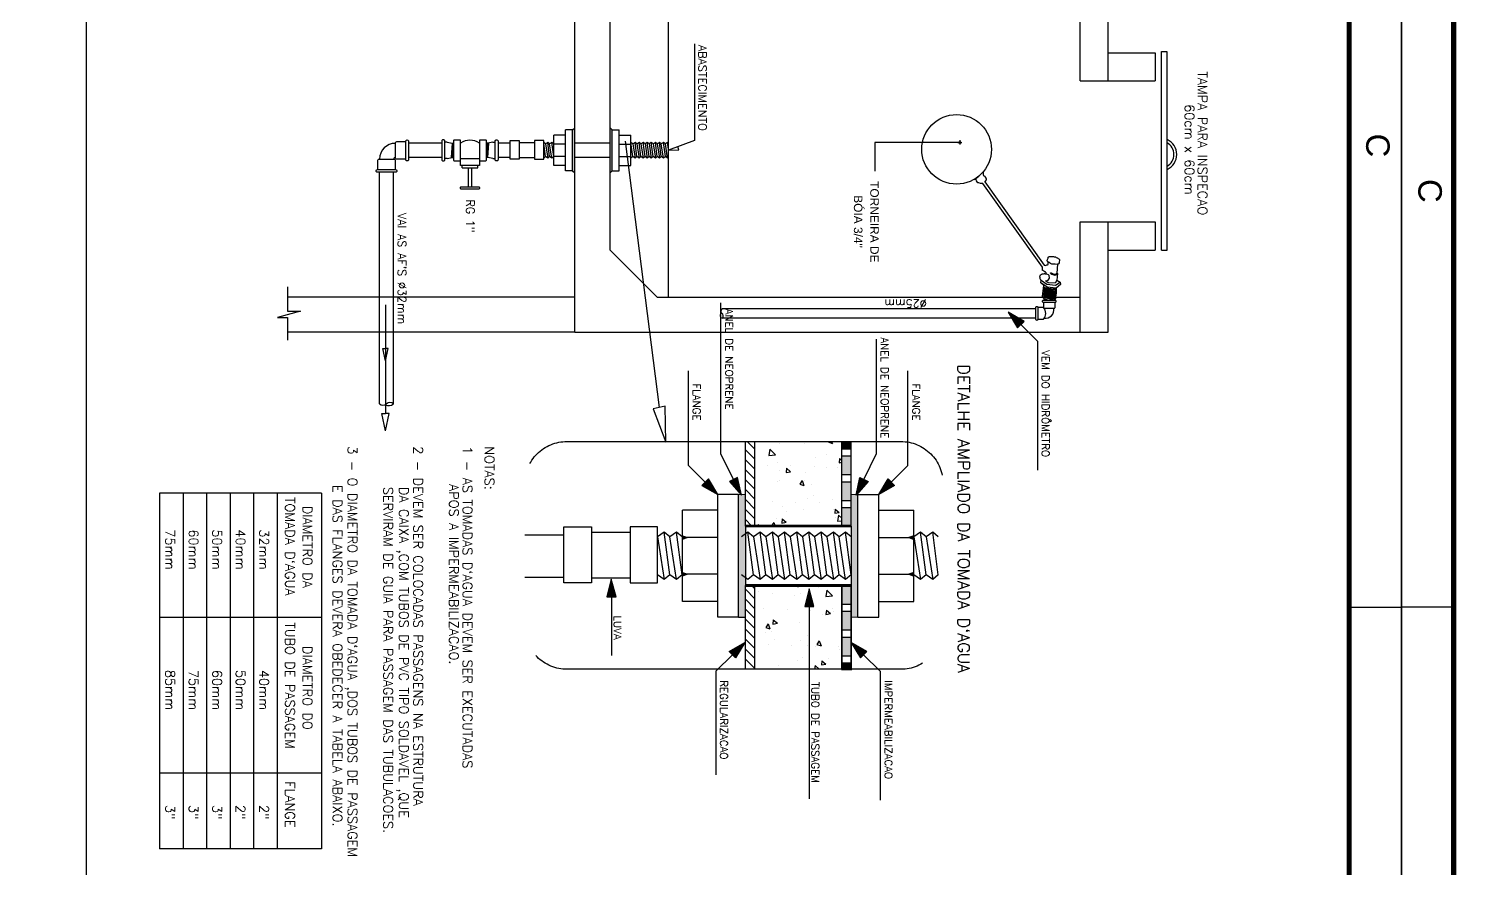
# Model space of a CAD drawing. Header units: millimetres. Extents: x 1904 to 2142, y -1319 to -1235.
# Drawn here: x 1937.38 to 1965.12, y -1288.02 to -1271.94 of the extents above; entities that cross this region are included whole.
import ezdxf
from ezdxf.enums import TextEntityAlignment as Align

# ---------------------------------------------------------------- set-up
doc = ezdxf.new("R2010")
doc.units = ezdxf.units.MM
doc.header["$LTSCALE"] = 30
doc.linetypes.add('HIDDEN', pattern=[0.375, 0.25, -0.125])
for name, color, linetype in [('A-PEN-C', 4, 'CONTINUOUS'), ('A-PEN-G', 3, 'CONTINUOUS'), ('A-PEN-R', 1, 'CONTINUOUS'), ('COTAS', 7, 'CONTINUOUS'), ('DETALLHES_HIDRAULICO', 4, 'CONTINUOUS'), ("PRANCHA - PROJETU'S", 7, 'CONTINUOUS'), ('TXT_0', 7, 'CONTINUOUS'), ('TXT_1', 2, 'CONTINUOUS'), ('TXT_2', 6, 'CONTINUOUS')]:
    doc.layers.add(name, color=color, linetype=linetype)
doc.styles.add('ADITIVOCAD', font='ROMANS.shx')
doc.styles.add('ARIAL', font='arial.ttf', dxfattribs={"height": 2})
doc.styles.add('CARIMBO_DADOS', font='arial.ttf', dxfattribs={"height": 0.1})
doc.dimstyles.new('COTAS_EXTERNAS', dxfattribs={"dimtxt": 0.1, "dimasz": 0.01, "dimexe": 0, "dimexo": 0, "dimgap": 0.07, "dimtad": 1, "dimzin": 5, "dimdsep": 46, "dimtxsty": 'CARIMBO_DADOS', "dimblk1": 'CIRCULOS', "dimblk2": 'CIRCULOS', "dimsah": 1, "dimcen": 0, "dimse1": 1, "dimse2": 1, "dimclrd": 8, "dimclre": 8, "dimclrt": 230, "dimadec": 0, "dimazin": 0, "dimtfac": 100, "dimtix": 1, "dimtmove": 2, "dimatfit": 3, "dimldrblk": 'CIRCULOS', "dimfxl": 1, "dimtolj": 1, "dimtzin": 5, "dimarcsym": 0})

# ---------------------------------------------------------------- blocks, each defined once
blk = doc.blocks.new('ADFSGASDFG')
at = {"layer": "PRANCHA - PROJETU'S", "color": 1}
for p, q in [((360.678, 107.346), (276.578, 107.346)), ((276.578, 47.946), (360.678, 47.946))]:
    blk.add_line(p, q, dxfattribs=at)
at = {"layer": "PRANCHA - PROJETU'S", "color": 4, "const_width": 0.1}
blk.add_lwpolyline([(279.078, 106.346), (359.678, 106.346), (359.678, 48.946), (279.078, 48.946)], close=True, dxfattribs=at)
at = {"layer": "PRANCHA - PROJETU'S", "color": 50, "linetype": 'Continuous', "style": 'ARIAL'}
for p in [(315.828, 106.896), (316.698, 48.496), (316.698, 48.496)]:
    blk.add_text('C', height=0.45, dxfattribs=at).set_placement(p, align=Align.MIDDLE)
blk = doc.blocks.new('efrgwbhwbnwbwb')
at = {"layer": 'A-PEN-C'}
blk.add_lwpolyline([(952.214, 187.44), (952.244, 187.406), (952.248, 187.386), (952.25, 187.363), (952.248, 187.323), (952.241, 187.284), (952.22, 187.212), (952.193, 187.19), (952.183, 187.172), (952.166, 187.17), (951.934, 187.201), (951.882, 187.133), (951.826, 187.143), (951.823, 187.137), (951.792, 187.122), (951.775, 187.12), (951.753, 187.116), (951.749, 187.116), (951.745, 187.118), (951.732, 187.121), (951.723, 187.124), (951.716, 187.131), (951.713, 187.132), (951.71, 187.135), (951.705, 187.141), (951.702, 187.145), (951.697, 187.158), (951.692, 187.164), (951.692, 187.176), (951.692, 187.186), (951.693, 187.195), (951.694, 187.202), (951.689, 187.209), (951.68, 187.221), (951.69, 187.227), (951.693, 187.233), (951.693, 187.237), (951.692, 187.242), (951.69, 187.245), (951.69, 187.245), (951.674, 187.245), (951.671, 187.245), (951.661, 187.243), (951.658, 187.238), (951.649, 187.218), (951.638, 187.198), (951.622, 187.185), (951.62, 187.169), (951.608, 187.168), (951.577, 187.169), (951.557, 187.172), (951.554, 187.172), (949.796, 185.919), (949.799, 185.871), (949.786, 185.839), (949.784, 185.826), (949.784, 185.815), (949.74, 185.789), (949.714, 185.782), (949.708, 185.78), (949.712, 185.739), (949.706, 185.751), (949.643, 185.841), (949.613, 185.872), (949.592, 185.894), (949.567, 185.917), (949.557, 185.926), (949.609, 185.926), (949.629, 185.938), (949.635, 185.945), (949.646, 185.965), (949.669, 185.972), (949.687, 185.986), (949.697, 185.992), (949.711, 185.992), (949.718, 185.991), (949.752, 185.967), (949.755, 185.966), (949.762, 185.966), (951.512, 187.209), (951.515, 187.225), (951.511, 187.246), (951.505, 187.259), (951.503, 187.264), (951.499, 187.274), (951.493, 187.289), (951.464, 187.291), (951.447, 187.295), (951.437, 187.282), (951.443, 187.279), (951.429, 187.273), (951.417, 187.271), (951.41, 187.271), (951.393, 187.277), (951.364, 187.289), (951.342, 187.291), (951.327, 187.31), (951.325, 187.33), (951.325, 187.355), (951.328, 187.388), (951.33, 187.403), (951.333, 187.418), (951.333, 187.43), (951.337, 187.44), (951.348, 187.457), (951.352, 187.477), (951.354, 187.483), (951.362, 187.491), (951.369, 187.496), (951.376, 187.511), (951.377, 187.516), (951.388, 187.524), (951.46, 187.518), (951.482, 187.507), (951.488, 187.496), (951.489, 187.487), (951.68, 187.47), (951.686, 187.483), (951.823, 187.47), (951.867, 187.544), (951.916, 187.551), (951.991, 187.458), (952.045, 187.456), (952.07, 187.456), (952.094, 187.456), (952.173, 187.445), (952.198, 187.445), (952.206, 187.444), (952.214, 187.44)], dxfattribs=at)
blk.add_circle((949.083, 185.372), 0.729, dxfattribs=at)
at = {"layer": 'A-PEN-G'}
for points in [[(951.495, 187.486), (951.487, 187.436), (951.487, 187.423), (951.487, 187.399), (951.489, 187.367), (951.476, 187.338), (951.469, 187.329), (951.447, 187.295)], [(951.694, 187.482), (951.724, 187.435), (951.711, 187.392), (951.701, 187.364), (951.693, 187.346), (951.671, 187.338), (951.668, 187.352), (951.685, 187.378), (951.691, 187.395), (951.694, 187.405), (951.695, 187.415), (951.695, 187.432), (951.694, 187.445), (951.688, 187.458), (951.68, 187.47)], [(951.823, 187.47), (951.888, 187.433), (951.878, 187.286), (951.836, 187.234)], [(951.991, 187.458), (951.971, 187.269), (951.882, 187.133), (951.826, 187.143), (951.91, 187.263), (951.927, 187.442), (951.867, 187.544)], [(952, 187.457), (952.012, 187.401), (952.01, 187.377), (952.008, 187.35), (952.003, 187.323), (951.996, 187.301), (951.992, 187.28), (951.991, 187.268), (951.99, 187.246), (951.986, 187.224), (951.973, 187.201)], [(952.012, 187.457), (952.024, 187.4), (952.022, 187.376), (952.02, 187.349), (952.015, 187.322), (952.009, 187.3), (952.004, 187.279), (952.003, 187.268), (952.002, 187.246), (951.998, 187.224), (951.985, 187.201)], [(952.03, 187.456), (952.042, 187.399), (952.04, 187.376), (952.038, 187.348), (952.033, 187.322), (952.027, 187.299), (952.022, 187.278), (952.021, 187.267), (952.02, 187.245), (952.016, 187.223), (952.003, 187.2)], [(952.053, 187.456), (952.065, 187.399), (952.063, 187.375), (952.06, 187.348), (952.055, 187.321), (952.049, 187.299), (952.045, 187.278), (952.044, 187.267), (952.042, 187.244), (952.039, 187.223), (952.026, 187.2)], [(952.07, 187.456), (952.082, 187.399), (952.08, 187.375), (952.078, 187.348), (952.073, 187.321), (952.066, 187.299), (952.062, 187.278), (952.061, 187.267), (952.06, 187.244), (952.056, 187.223), (952.043, 187.2)], [(952.09, 187.456), (952.101, 187.399), (952.099, 187.375), (952.097, 187.348), (952.092, 187.321), (952.086, 187.299), (952.081, 187.278), (952.08, 187.267), (952.079, 187.244), (952.075, 187.223), (952.062, 187.2)], [(952.103, 187.455), (952.115, 187.398), (952.113, 187.374), (952.11, 187.347), (952.105, 187.32), (952.099, 187.298), (952.095, 187.277), (952.093, 187.265), (952.092, 187.243), (952.088, 187.221), (952.075, 187.198)], [(952.12, 187.452), (952.131, 187.395), (952.13, 187.372), (952.127, 187.345), (952.122, 187.318), (952.116, 187.295), (952.112, 187.274), (952.11, 187.263), (952.109, 187.241), (952.105, 187.219), (952.092, 187.196)], [(952.133, 187.45), (952.145, 187.394), (952.143, 187.37), (952.141, 187.343), (952.136, 187.316), (952.13, 187.294), (952.125, 187.273), (952.124, 187.261), (952.123, 187.239), (952.119, 187.217), (952.106, 187.194)], [(952.144, 187.449), (952.156, 187.392), (952.154, 187.369), (952.151, 187.341), (952.146, 187.315), (952.14, 187.292), (952.136, 187.271), (952.134, 187.26), (952.133, 187.238), (952.129, 187.216), (952.116, 187.193)], [(952.162, 187.45), (952.174, 187.393), (952.172, 187.369), (952.169, 187.342), (952.165, 187.315), (952.158, 187.293), (952.154, 187.272), (952.153, 187.261), (952.151, 187.238), (952.148, 187.216), (952.135, 187.193)], [(952.173, 187.445), (952.184, 187.388), (952.183, 187.365), (952.18, 187.337), (952.175, 187.311), (952.169, 187.288), (952.165, 187.267), (952.163, 187.256), (952.162, 187.234), (952.158, 187.212), (952.145, 187.189)], [(952.185, 187.445), (952.197, 187.388), (952.195, 187.365), (952.193, 187.337), (952.188, 187.311), (952.181, 187.288), (952.177, 187.267), (952.176, 187.256), (952.175, 187.234), (952.171, 187.212), (952.158, 187.189)], [(952.195, 187.445), (952.207, 187.388), (952.205, 187.365), (952.203, 187.337), (952.198, 187.311), (952.192, 187.288), (952.187, 187.267), (952.186, 187.256), (952.185, 187.234), (952.181, 187.212), (952.168, 187.189)], [(952.21, 187.442), (952.222, 187.385), (952.22, 187.362), (952.218, 187.334), (952.213, 187.308), (952.206, 187.285), (952.202, 187.264), (952.201, 187.253), (952.2, 187.231), (952.196, 187.209), (952.183, 187.186)], [(951.836, 187.234), (951.825, 187.289), (951.781, 187.319), (951.774, 187.319), (951.726, 187.31), (951.714, 187.297), (951.695, 187.262), (951.694, 187.256), (951.69, 187.245)]]:
    blk.add_lwpolyline(points, dxfattribs=at)
blk = doc.blocks.new('CIRCULOS')
at = {"layer": 'COTAS'}
for p, q in [((-4, 0), (4, 0)), ((0, 4), (0, -4))]:
    blk.add_line(p, q, dxfattribs=at)
for radius in [2, 1]:
    blk.add_circle((0, 0), radius, dxfattribs=at)

msp = doc.modelspace()

# ---------------------------------------------------------------- linework, layer by layer
at = {"layer": 'A-PEN-R'}
msp.add_line((1938.476, -1259.728), (1938.476, -1290.039), dxfattribs=at)
at = {"layer": 'DETALLHES_HIDRAULICO', "linetype": 'HIDDEN'}
msp.add_line((1949.627, -1277.074), (1949.627, -1265.819), dxfattribs=at)
at = {"layer": 'DETALLHES_HIDRAULICO'}
for p, q in [((1947.657, -1273.97), (1947.433, -1273.97)), ((1947.433, -1274.554), (1947.433, -1273.97)), ((1947.657, -1274.653), (1947.657, -1273.87)), ((1947.79, -1273.87), (1947.657, -1273.87)), ((1947.79, -1273.87), (1947.834, -1273.829)), ((1947.79, -1274.653), (1947.79, -1273.87)), ((1947.79, -1274.653), (1947.79, -1273.87)), ((1948.552, -1273.87), (1948.509, -1273.829)), ((1948.552, -1273.87), (1948.685, -1273.87)), ((1948.552, -1274.653), (1948.552, -1273.87)), ((1948.685, -1274.653), (1948.685, -1273.87)), ((1948.685, -1273.97), (1948.909, -1273.97)), ((1948.909, -1274.554), (1948.909, -1273.97)), ((1945.286, -1274.128), (1944.647, -1274.128)), ((1945.388, -1274.105), (1945.343, -1274.105)), ((1945.388, -1274.105), (1945.483, -1274.128)), ((1945.469, -1274.4), (1945.489, -1274.128)), ((1945.483, -1274.128), (1945.51, -1274.128)), ((1945.485, -1274.398), (1945.505, -1274.128)), ((1945.501, -1274.398), (1945.51, -1274.277)), ((1946.167, -1274.128), (1946.14, -1274.128)), ((1946.149, -1274.13), (1946.14, -1274.251)), ((1946.165, -1274.13), (1946.145, -1274.4)), ((1946.181, -1274.128), (1946.161, -1274.4)), ((1946.261, -1274.105), (1946.167, -1274.128)), ((1946.261, -1274.105), (1946.307, -1274.105)), ((1946.592, -1274.128), (1946.363, -1274.128)), ((1946.771, -1274.11), (1947.062, -1274.11)), ((1947.273, -1274.14), (1947.237, -1274.111)), ((1947.273, -1274.383), (1947.24, -1274.13)), ((1947.315, -1274.111), (1947.273, -1274.14)), ((1947.273, -1274.14), (1947.315, -1274.413)), ((1947.351, -1274.383), (1947.315, -1274.111)), ((1947.351, -1274.14), (1947.315, -1274.111)), ((1947.393, -1274.111), (1947.351, -1274.14)), ((1947.393, -1274.413), (1947.351, -1274.14)), ((1947.429, -1274.383), (1947.393, -1274.111)), ((1947.429, -1274.14), (1947.393, -1274.111)), ((1947.657, -1274.144), (1947.433, -1274.144)), ((1948.509, -1274.128), (1947.834, -1274.128)), ((1948.685, -1274.144), (1948.909, -1274.144)), ((1948.945, -1274.141), (1948.909, -1274.111)), ((1948.945, -1274.383), (1948.909, -1274.111)), ((1948.987, -1274.111), (1948.945, -1274.141)), ((1948.945, -1274.141), (1948.987, -1274.413)), ((1949.023, -1274.141), (1948.987, -1274.111)), ((1949.023, -1274.383), (1948.987, -1274.111)), ((1949.065, -1274.111), (1949.023, -1274.141)), ((1949.023, -1274.141), (1949.065, -1274.413)), ((1949.101, -1274.141), (1949.065, -1274.111)), ((1949.101, -1274.383), (1949.065, -1274.111)), ((1949.143, -1274.111), (1949.101, -1274.141)), ((1949.101, -1274.141), (1949.143, -1274.413)), ((1949.179, -1274.141), (1949.143, -1274.111)), ((1949.179, -1274.383), (1949.143, -1274.111)), ((1949.221, -1274.111), (1949.179, -1274.141)), ((1949.179, -1274.141), (1949.221, -1274.413)), ((1949.257, -1274.141), (1949.221, -1274.111)), ((1949.257, -1274.383), (1949.221, -1274.111)), ((1949.299, -1274.111), (1949.257, -1274.141)), ((1949.257, -1274.141), (1949.299, -1274.413)), ((1949.335, -1274.141), (1949.299, -1274.111)), ((1949.335, -1274.383), (1949.299, -1274.111)), ((1949.377, -1274.111), (1949.335, -1274.141)), ((1949.335, -1274.141), (1949.377, -1274.413)), ((1949.413, -1274.141), (1949.377, -1274.111)), ((1949.413, -1274.383), (1949.377, -1274.111)), ((1949.455, -1274.111), (1949.413, -1274.141)), ((1949.413, -1274.141), (1949.455, -1274.413)), ((1949.491, -1274.141), (1949.455, -1274.111)), ((1949.491, -1274.383), (1949.455, -1274.111)), ((1949.533, -1274.111), (1949.491, -1274.141)), ((1949.533, -1274.413), (1949.491, -1274.141)), ((1949.569, -1274.141), (1949.533, -1274.111)), ((1949.569, -1274.383), (1949.533, -1274.111)), ((1949.611, -1274.111), (1949.569, -1274.141)), ((1949.611, -1274.413), (1949.569, -1274.141)), ((1949.627, -1274.125), (1949.611, -1274.111)), ((1949.627, -1274.238), (1949.611, -1274.111)), ((1949.627, -1274.383), (1949.627, -1274.141)), ((1945.286, -1274.398), (1944.647, -1274.398)), ((1945.388, -1274.421), (1945.343, -1274.421)), ((1945.388, -1274.421), (1945.483, -1274.398)), ((1945.483, -1274.398), (1945.51, -1274.398)), ((1945.645, -1274.421), (1946.005, -1274.421)), ((1945.676, -1274.601), (1945.676, -1274.556)), ((1945.676, -1274.601), (1945.974, -1274.601)), ((1945.793, -1274.601), (1945.793, -1274.961)), ((1945.856, -1274.601), (1945.856, -1274.961)), ((1945.974, -1274.601), (1945.974, -1274.556)), ((1946.167, -1274.398), (1946.14, -1274.398)), ((1946.261, -1274.421), (1946.167, -1274.398)), ((1946.261, -1274.421), (1946.307, -1274.421)), ((1946.592, -1274.398), (1946.363, -1274.398)), ((1946.771, -1274.402), (1947.062, -1274.402)), ((1947.273, -1274.383), (1947.237, -1274.413)), ((1947.315, -1274.413), (1947.273, -1274.383)), ((1947.351, -1274.383), (1947.315, -1274.413)), ((1947.393, -1274.413), (1947.351, -1274.383)), ((1947.429, -1274.383), (1947.393, -1274.413)), ((1947.657, -1274.379), (1947.433, -1274.379)), ((1947.657, -1274.554), (1947.433, -1274.554)), ((1947.79, -1274.653), (1947.657, -1274.653)), ((1947.79, -1274.653), (1947.834, -1274.694)), ((1948.509, -1274.398), (1947.834, -1274.398)), ((1948.552, -1274.653), (1948.509, -1274.694)), ((1948.552, -1274.653), (1948.685, -1274.653)), ((1948.685, -1274.379), (1948.909, -1274.379)), ((1948.685, -1274.554), (1948.909, -1274.554)), ((1948.945, -1274.383), (1948.909, -1274.413)), ((1948.987, -1274.413), (1948.945, -1274.383)), ((1949.023, -1274.383), (1948.987, -1274.413)), ((1949.065, -1274.413), (1949.023, -1274.383)), ((1949.101, -1274.383), (1949.065, -1274.413)), ((1949.143, -1274.413), (1949.101, -1274.383)), ((1949.179, -1274.383), (1949.143, -1274.413)), ((1949.221, -1274.413), (1949.179, -1274.383)), ((1949.257, -1274.383), (1949.221, -1274.413)), ((1949.299, -1274.413), (1949.257, -1274.383)), ((1949.335, -1274.383), (1949.299, -1274.413)), ((1949.377, -1274.413), (1949.335, -1274.383)), ((1949.413, -1274.383), (1949.377, -1274.413)), ((1949.455, -1274.413), (1949.413, -1274.383)), ((1949.491, -1274.383), (1949.455, -1274.413)), ((1949.533, -1274.413), (1949.491, -1274.383)), ((1949.569, -1274.383), (1949.533, -1274.413)), ((1949.611, -1274.413), (1949.569, -1274.383)), ((1949.627, -1274.399), (1949.611, -1274.413)), ((1944.092, -1279.123), (1944.092, -1274.682)), ((1944.362, -1279.123), (1944.362, -1274.682)), ((1956.668, -1277.298), (1950.664, -1277.298)), ((1956.668, -1277.478), (1950.664, -1277.478)), ((1952.946, -1279.983), (1953.126, -1279.983)), ((1952.946, -1280.118), (1953.126, -1280.118)), ((1952.946, -1280.478), (1953.126, -1280.478)), ((1952.946, -1280.613), (1953.126, -1280.613)), ((1950.971, -1280.86), (1950.572, -1280.86)), ((1950.572, -1283.209), (1950.572, -1280.86)), ((1950.971, -1280.86), (1951.101, -1280.854)), ((1950.971, -1283.209), (1950.971, -1280.86)), ((1950.971, -1283.209), (1950.971, -1280.86)), ((1952.946, -1280.974), (1953.126, -1280.974)), ((1953.256, -1280.86), (1953.126, -1280.865)), ((1953.256, -1280.86), (1953.655, -1280.86)), ((1953.256, -1283.209), (1953.256, -1280.86)), ((1953.655, -1283.209), (1953.655, -1280.86)), ((1949.899, -1282.91), (1949.899, -1281.159)), ((1950.572, -1281.159), (1949.899, -1281.159)), ((1952.946, -1281.109), (1953.126, -1281.109)), ((1953.655, -1281.159), (1954.328, -1281.159)), ((1954.328, -1282.91), (1954.328, -1281.159)), ((1948.158, -1281.578), (1948.892, -1281.578)), ((1949.545, -1281.582), (1949.42, -1281.67)), ((1949.654, -1281.67), (1949.545, -1281.582)), ((1949.654, -1282.398), (1949.545, -1281.582)), ((1949.779, -1281.582), (1949.654, -1281.67)), ((1949.888, -1281.67), (1949.779, -1281.582)), ((1949.888, -1282.398), (1949.779, -1281.582)), ((1951.15, -1281.582), (1951.025, -1281.67)), ((1951.101, -1281.464), (1951.101, -1282.604)), ((1951.259, -1281.67), (1951.15, -1281.582)), ((1951.259, -1282.398), (1951.15, -1281.582)), ((1951.384, -1281.582), (1951.259, -1281.67)), ((1951.492, -1281.67), (1951.384, -1281.582)), ((1951.492, -1282.398), (1951.384, -1281.582)), ((1951.618, -1281.582), (1951.492, -1281.67)), ((1951.726, -1281.67), (1951.618, -1281.582)), ((1951.726, -1282.398), (1951.618, -1281.582)), ((1951.851, -1281.582), (1951.726, -1281.67)), ((1951.96, -1281.67), (1951.851, -1281.582)), ((1951.96, -1282.398), (1951.851, -1281.582)), ((1952.085, -1281.582), (1951.96, -1281.67)), ((1952.194, -1281.67), (1952.085, -1281.582)), ((1952.194, -1282.398), (1952.085, -1281.582)), ((1952.319, -1281.582), (1952.194, -1281.67)), ((1952.427, -1281.67), (1952.319, -1281.582)), ((1952.427, -1282.398), (1952.319, -1281.582)), ((1952.553, -1281.582), (1952.427, -1281.67)), ((1952.661, -1281.67), (1952.553, -1281.582)), ((1952.661, -1282.398), (1952.553, -1281.582)), ((1952.786, -1281.582), (1952.661, -1281.67)), ((1952.895, -1281.67), (1952.786, -1281.582)), ((1952.895, -1282.398), (1952.786, -1281.582)), ((1953.02, -1281.582), (1952.895, -1281.67)), ((1953.129, -1281.67), (1953.02, -1281.582)), ((1953.129, -1282.398), (1953.02, -1281.582)), ((1953.126, -1281.464), (1953.126, -1282.604)), ((1954.455, -1281.582), (1954.33, -1281.67)), ((1954.563, -1282.398), (1954.455, -1281.582)), ((1954.563, -1281.67), (1954.455, -1281.582)), ((1954.689, -1281.582), (1954.563, -1281.67)), ((1954.797, -1281.67), (1954.689, -1281.582)), ((1954.797, -1282.398), (1954.689, -1281.582)), ((1946.874, -1281.633), (1947.625, -1281.633)), ((1949.42, -1281.67), (1949.545, -1282.487)), ((1949.779, -1282.487), (1949.654, -1281.67)), ((1949.899, -1281.648), (1949.993, -1281.682)), ((1950.572, -1281.682), (1949.899, -1281.682)), ((1949.993, -1281.682), (1949.899, -1281.721)), ((1951.259, -1281.67), (1951.384, -1282.487)), ((1951.492, -1281.67), (1951.618, -1282.487)), ((1951.726, -1281.67), (1951.851, -1282.487)), ((1951.96, -1281.67), (1952.085, -1282.487)), ((1952.194, -1281.67), (1952.319, -1282.487)), ((1952.427, -1281.67), (1952.553, -1282.487)), ((1952.661, -1281.67), (1952.786, -1282.487)), ((1953.02, -1282.487), (1952.895, -1281.67)), ((1953.655, -1281.682), (1954.328, -1281.682)), ((1954.328, -1281.648), (1954.234, -1281.682)), ((1954.234, -1281.682), (1954.328, -1281.721)), ((1954.33, -1281.67), (1954.455, -1282.487)), ((1954.563, -1281.67), (1954.689, -1282.487)), ((1949.545, -1282.487), (1949.42, -1282.398)), ((1949.654, -1282.398), (1949.545, -1282.487)), ((1949.779, -1282.487), (1949.654, -1282.398)), ((1949.888, -1282.398), (1949.779, -1282.487)), ((1949.899, -1282.352), (1949.993, -1282.386)), ((1950.572, -1282.386), (1949.899, -1282.386)), ((1949.993, -1282.386), (1949.899, -1282.425)), ((1951.15, -1282.487), (1951.025, -1282.398)), ((1951.259, -1282.398), (1951.15, -1282.487)), ((1951.384, -1282.487), (1951.259, -1282.398)), ((1951.492, -1282.398), (1951.384, -1282.487)), ((1951.618, -1282.487), (1951.492, -1282.398)), ((1951.726, -1282.398), (1951.618, -1282.487)), ((1951.851, -1282.487), (1951.726, -1282.398)), ((1951.96, -1282.398), (1951.851, -1282.487)), ((1952.085, -1282.487), (1951.96, -1282.398)), ((1952.194, -1282.398), (1952.085, -1282.487)), ((1952.319, -1282.487), (1952.194, -1282.398)), ((1952.427, -1282.398), (1952.319, -1282.487)), ((1952.553, -1282.487), (1952.427, -1282.398)), ((1952.661, -1282.398), (1952.553, -1282.487)), ((1952.786, -1282.487), (1952.661, -1282.398)), ((1952.895, -1282.398), (1952.786, -1282.487)), ((1953.02, -1282.487), (1952.895, -1282.398)), ((1953.129, -1282.398), (1953.02, -1282.487)), ((1953.655, -1282.386), (1954.328, -1282.386)), ((1954.328, -1282.352), (1954.234, -1282.386)), ((1954.234, -1282.386), (1954.328, -1282.425)), ((1954.455, -1282.487), (1954.33, -1282.398)), ((1954.563, -1282.398), (1954.455, -1282.487)), ((1954.689, -1282.487), (1954.563, -1282.398)), ((1954.797, -1282.398), (1954.689, -1282.487)), ((1946.874, -1282.443), (1947.625, -1282.443)), ((1948.158, -1282.456), (1948.892, -1282.456)), ((1950.572, -1282.91), (1949.899, -1282.91)), ((1952.946, -1282.96), (1953.126, -1282.96)), ((1953.655, -1282.91), (1954.328, -1282.91)), ((1950.971, -1283.209), (1950.572, -1283.209)), ((1950.971, -1283.209), (1951.101, -1283.207)), ((1952.946, -1283.095), (1953.126, -1283.095)), ((1953.256, -1283.209), (1953.126, -1283.214)), ((1953.256, -1283.209), (1953.655, -1283.209)), ((1952.946, -1283.455), (1953.126, -1283.455)), ((1952.946, -1283.59), (1953.126, -1283.59)), ((1952.946, -1283.95), (1953.126, -1283.95)), ((1952.946, -1284.086), (1953.126, -1284.086))]:
    msp.add_line(p, q, dxfattribs=at)
for points in [[(1944.598, -1274.431), (1944.424, -1274.431, -0.414214), (1944.397, -1274.404), (1944.397, -1274.123, -0.414214), (1944.424, -1274.096), (1944.598, -1274.096)], [(1945.322, -1274.063), (1945.308, -1274.063, 0.414214), (1945.286, -1274.085), (1945.286, -1274.441, 0.414214), (1945.308, -1274.463), (1945.322, -1274.463)], [(1945.322, -1274.463, 0.414331), (1945.343, -1274.441), (1945.343, -1274.085, 0.414331), (1945.322, -1274.063)], [(1946.005, -1274.462), (1946.127, -1274.462, 0.414214), (1946.14, -1274.449), (1946.14, -1274.079, 0.414214), (1946.127, -1274.066), (1946.019, -1274.066, 0.414214), (1946.005, -1274.079), (1946.005, -1274.556), (1945.645, -1274.556), (1945.645, -1274.079, 0.414214), (1945.631, -1274.066), (1945.523, -1274.066, 0.414214), (1945.51, -1274.079), (1945.51, -1274.449, 0.414214), (1945.523, -1274.462), (1945.645, -1274.462)], [(1946.593, -1274.435), (1946.593, -1274.077, 0.387836)], [(1947.237, -1274.435), (1947.237, -1274.077, -0.387836)], [(1944.059, -1274.633), (1944.059, -1274.459, -0.414214), (1944.086, -1274.432), (1944.367, -1274.432, -0.414214), (1944.394, -1274.459), (1944.394, -1274.633)], [(1956.701, -1277.5), (1956.809, -1277.5, 0.415872), (1956.809, -1277.277), (1956.701, -1277.277)], [(1956.81, -1277.173), (1956.81, -1277.272, 0.414214), (1956.828, -1277.29), (1957.015, -1277.29, 0.414214), (1957.033, -1277.272), (1957.033, -1277.173)], [(1947.625, -1282.554), (1947.625, -1281.48, 0.387836)], [(1949.418, -1282.554), (1949.418, -1281.48, -0.387836)]]:
    msp.add_lwpolyline(points, format="xyb", dxfattribs=at)
for points in [[(1944.625, -1274.064, -0.414214), (1944.647, -1274.086), (1944.647, -1274.442, -0.414214), (1944.625, -1274.464), (1944.62, -1274.464, -0.414214), (1944.598, -1274.442), (1944.598, -1274.086, -0.414214), (1944.62, -1274.064)], [(1946.328, -1274.463, -0.414331), (1946.307, -1274.441), (1946.307, -1274.085, -0.414331), (1946.328, -1274.063), (1946.342, -1274.063, -0.414214), (1946.363, -1274.085), (1946.363, -1274.441, -0.414214), (1946.342, -1274.463)], [(1944.048, -1274.633), (1944.405, -1274.633, -0.414214), (1944.426, -1274.655), (1944.426, -1274.66, -0.414214), (1944.405, -1274.682), (1944.048, -1274.682, -0.414214), (1944.026, -1274.66), (1944.026, -1274.655, -0.414214)], [(1945.658, -1275.006, -0.414214), (1945.645, -1274.992), (1945.645, -1274.974, -0.414214), (1945.658, -1274.961), (1945.992, -1274.961, -0.414214), (1946.005, -1274.974), (1946.005, -1274.992, -0.414214), (1945.992, -1275.006)], [(1957.055, -1277.155, 0.414214), (1957.041, -1277.141), (1956.803, -1277.141, 0.414214), (1956.789, -1277.155), (1956.789, -1277.159, 0.414214), (1956.803, -1277.173), (1957.041, -1277.173, 0.414214), (1957.055, -1277.159)], [(1956.683, -1277.522, -0.414214), (1956.668, -1277.507), (1956.668, -1277.269, -0.414214), (1956.683, -1277.255), (1956.686, -1277.255, -0.414214), (1956.701, -1277.269), (1956.701, -1277.507, -0.414214), (1956.686, -1277.522)]]:
    msp.add_lwpolyline(points, format="xyb", close=True, dxfattribs=at)
for points in [[(1946.593, -1274.077), (1946.768, -1274.077), (1946.768, -1274.435), (1946.593, -1274.435)], [(1947.237, -1274.077), (1947.062, -1274.077), (1947.062, -1274.435), (1947.237, -1274.435)], [(1942.33, -1276.882), (1942.33, -1277.343), (1942.58, -1277.343), (1942.139, -1277.468), (1942.33, -1277.468), (1942.33, -1277.9)], [(1944.205, -1277.224), (1944.205, -1278.061)], [(1944.205, -1277.917), (1944.205, -1279.305)], [(1944.205, -1277.917), (1944.205, -1279.305)], [(1944.205, -1278.296), (1944.155, -1278.061), (1944.205, -1278.061)], [(1944.205, -1278.296), (1944.255, -1278.061), (1944.205, -1278.061)], [(1944.205, -1279.641), (1944.134, -1279.305), (1944.205, -1279.305)], [(1944.205, -1279.641), (1944.277, -1279.305), (1944.205, -1279.305)], [(1947.625, -1281.48), (1948.151, -1281.48), (1948.151, -1282.554), (1947.625, -1282.554)], [(1949.418, -1281.48), (1948.892, -1281.48), (1948.892, -1282.554), (1949.418, -1282.554)]]:
    msp.add_lwpolyline(points, dxfattribs=at)
at = {"layer": 'DETALLHES_HIDRAULICO', "const_width": 0.054}
for points in [[(1951.101, -1281.464), (1953.126, -1281.464)], [(1951.101, -1282.604), (1953.126, -1282.604)]]:
    msp.add_lwpolyline(points, dxfattribs=at)
at = {"layer": 'DETALLHES_HIDRAULICO'}
for centre, radius, start, end in [((1945.825, -1274.368), 0.3, 53.1519, 126.8481), ((1944.396, -1274.434), 0.305, 89.8217, 179.7057), ((1944.396, -1274.434), 0.0346, 88.4672, 177.3138), ((1950.667, -1277.428), 0.0498, 110.614, 267.3145), ((1950.678, -1277.344), 0.0479, 106.9803, 232.4709), ((1950.606, -1277.438), 0.0708, 325.4576, 52.4709), ((1956.842, -1277.312), 0.171, 264.04, 6.8621), ((1944.159, -1279.052), 0.0969, 226.6297, 310.8755), ((1944.27, -1279.007), 0.148, 242.9335, 308.4068), ((1944.294, -1279.208), 0.11, 51.4396, 130.8755)]:
    msp.add_arc(centre, radius, start, end, dxfattribs=at)
for points in [[(1947.834, -1273.829), (1947.834, -1274.694), (1947.79, -1273.87), (1947.79, -1274.653)], [(1948.509, -1273.829), (1948.509, -1274.694), (1948.552, -1273.87), (1948.552, -1274.653)], [(1952.946, -1279.843), (1952.946, -1279.983), (1953.126, -1279.843), (1953.126, -1279.983)], [(1952.946, -1280.118), (1952.946, -1280.478), (1953.126, -1280.118), (1953.126, -1280.478)], [(1952.946, -1280.613), (1952.946, -1280.974), (1953.126, -1280.613), (1953.126, -1280.974)], [(1951.101, -1280.854), (1951.101, -1283.207), (1950.971, -1280.86), (1950.971, -1283.209)], [(1953.126, -1280.865), (1953.126, -1283.214), (1953.256, -1280.86), (1953.256, -1283.209)], [(1952.946, -1281.109), (1952.946, -1281.464), (1953.126, -1281.109), (1953.126, -1281.464)], [(1949.899, -1281.648), (1949.993, -1281.682), (1949.899, -1281.648), (1949.899, -1281.721)], [(1954.328, -1281.648), (1954.234, -1281.682), (1954.328, -1281.648), (1954.328, -1281.721)], [(1949.899, -1282.352), (1949.993, -1282.386), (1949.899, -1282.352), (1949.899, -1282.425)], [(1954.328, -1282.352), (1954.234, -1282.386), (1954.328, -1282.352), (1954.328, -1282.425)], [(1952.946, -1282.96), (1952.946, -1282.604), (1953.126, -1282.96), (1953.126, -1282.604)], [(1952.946, -1283.455), (1952.946, -1283.095), (1953.126, -1283.455), (1953.126, -1283.095)], [(1952.946, -1283.95), (1952.946, -1283.59), (1953.126, -1283.95), (1953.126, -1283.59)], [(1952.946, -1284.226), (1952.946, -1284.086), (1953.126, -1284.226), (1953.126, -1284.086)]]:
    msp.add_solid(points, dxfattribs=at)
at = {"layer": "PRANCHA - PROJETU'S", "color": 1}
for p in [(1962.668, -1283.019), (1962.668, -1283.019), (1964.668, -1283.019), (1964.668, -1283.019)]:
    msp.add_line(p, (1963.668, -1283.019), dxfattribs=at)
at = {"layer": 'TXT_0'}
for p, q in [((1948.797, -1274.089), (1949.451, -1279.189)), ((1950.634, -1280.079), (1950.634, -1277.188)), ((1956.377, -1277.603), (1956.696, -1277.922)), ((1953.614, -1280.075), (1953.614, -1277.883)), ((1956.696, -1277.922), (1956.696, -1280.39)), ((1950.011, -1280.303), (1950.011, -1278.49)), ((1954.216, -1280.303), (1954.216, -1278.49)), ((1949.563, -1279.163), (1949.336, -1279.215)), ((1949.336, -1279.215), (1949.576, -1279.855)), ((1949.576, -1279.855), (1949.563, -1279.163)), ((1951.133, -1279.843), (1951.281, -1279.991)), ((1951.749, -1279.881), (1951.749, -1279.881)), ((1952.227, -1279.887), (1952.227, -1279.887)), ((1952.691, -1279.843), (1952.685, -1279.852)), ((1952.685, -1279.852), (1952.767, -1279.879)), ((1952.753, -1279.843), (1952.767, -1279.879)), ((1950.874, -1280.572), (1950.634, -1280.079)), ((1951.101, -1280.002), (1951.281, -1280.182)), ((1951.101, -1280.193), (1951.281, -1280.373)), ((1951.569, -1279.991), (1951.55, -1280.111)), ((1951.55, -1280.111), (1951.678, -1280.096)), ((1951.569, -1279.991), (1951.678, -1280.096)), ((1952.436, -1280.15), (1952.436, -1280.15)), ((1952.661, -1280.101), (1952.661, -1280.101)), ((1952.906, -1280.17), (1952.899, -1280.25)), ((1952.906, -1280.17), (1952.946, -1280.203)), ((1953.373, -1280.572), (1953.614, -1280.075)), ((1950.331, -1280.623), (1950.011, -1280.303)), ((1951.101, -1280.384), (1951.281, -1280.564)), ((1951.521, -1280.294), (1951.521, -1280.294)), ((1951.708, -1280.244), (1951.708, -1280.244)), ((1951.754, -1280.402), (1951.754, -1280.402)), ((1951.89, -1280.357), (1951.883, -1280.438)), ((1951.883, -1280.438), (1951.968, -1280.422)), ((1951.89, -1280.357), (1951.968, -1280.422)), ((1951.971, -1280.311), (1951.971, -1280.311)), ((1952.255, -1280.435), (1952.255, -1280.435)), ((1952.421, -1280.327), (1952.421, -1280.327)), ((1952.658, -1280.351), (1952.658, -1280.351)), ((1952.87, -1280.344), (1952.87, -1280.344)), ((1952.899, -1280.25), (1952.946, -1280.242)), ((1953.896, -1280.623), (1954.216, -1280.303)), ((1951.101, -1280.575), (1951.281, -1280.755)), ((1951.287, -1280.738), (1951.287, -1280.738)), ((1951.719, -1280.602), (1951.719, -1280.602)), ((1951.752, -1280.582), (1951.752, -1280.582)), ((1952.141, -1280.658), (1952.223, -1280.685)), ((1952.187, -1280.591), (1952.142, -1280.658)), ((1952.187, -1280.591), (1952.223, -1280.685)), ((1952.241, -1280.599), (1952.241, -1280.599)), ((1952.362, -1280.674), (1952.362, -1280.674)), ((1951.101, -1280.766), (1951.281, -1280.946)), ((1951.101, -1280.957), (1951.281, -1281.137)), ((1951.617, -1280.988), (1951.617, -1280.988)), ((1952.066, -1281.004), (1952.066, -1281.004)), ((1952.285, -1280.937), (1952.285, -1280.937)), ((1952.405, -1280.871), (1952.405, -1280.871)), ((1952.516, -1281.021), (1952.516, -1281.021)), ((1952.773, -1280.954), (1952.773, -1280.954)), ((1951.101, -1281.148), (1951.281, -1281.328)), ((1951.82, -1281.093), (1951.82, -1281.093)), ((1951.889, -1281.19), (1951.889, -1281.19)), ((1952.224, -1281.155), (1952.224, -1281.155)), ((1952.794, -1281.138), (1952.794, -1281.138)), ((1952.821, -1281.138), (1952.814, -1281.219)), ((1952.814, -1281.219), (1952.899, -1281.203)), ((1952.818, -1281.292), (1952.818, -1281.292)), ((1952.821, -1281.138), (1952.899, -1281.203)), ((1952.884, -1281.253), (1952.866, -1281.373)), ((1952.884, -1281.253), (1952.946, -1281.313)), ((1951.101, -1281.339), (1951.226, -1281.464)), ((1951.345, -1281.432), (1951.34, -1281.464)), ((1951.345, -1281.432), (1951.379, -1281.464)), ((1951.643, -1281.397), (1951.598, -1281.464)), ((1951.598, -1281.464), (1951.599, -1281.464)), ((1951.643, -1281.397), (1951.669, -1281.464)), ((1951.689, -1281.323), (1951.689, -1281.323)), ((1951.805, -1281.326), (1951.798, -1281.406)), ((1951.798, -1281.406), (1951.883, -1281.391)), ((1951.805, -1281.326), (1951.883, -1281.391)), ((1952.352, -1281.448), (1952.352, -1281.448)), ((1952.497, -1281.462), (1952.497, -1281.462)), ((1952.866, -1281.373), (1952.946, -1281.364)), ((1951.101, -1282.676), (1951.281, -1282.856)), ((1951.22, -1282.604), (1951.281, -1282.665)), ((1952.051, -1282.604), (1952.115, -1282.626)), ((1952.107, -1282.604), (1952.115, -1282.626)), ((1952.509, -1282.639), (1952.509, -1282.639)), ((1952.661, -1282.695), (1952.642, -1282.815)), ((1952.661, -1282.695), (1952.77, -1282.8)), ((1948.535, -1282.817), (1948.535, -1283.945)), ((1951.101, -1282.867), (1951.281, -1283.047)), ((1951.354, -1282.709), (1951.354, -1282.709)), ((1951.628, -1282.765), (1951.628, -1282.765)), ((1952.044, -1282.796), (1952.044, -1282.796)), ((1952.16, -1282.765), (1952.16, -1282.765)), ((1952.642, -1282.815), (1952.77, -1282.8)), ((1951.101, -1283.058), (1951.281, -1283.238)), ((1951.101, -1283.249), (1951.281, -1283.429)), ((1951.45, -1283.048), (1951.45, -1283.048)), ((1951.899, -1283.065), (1951.899, -1283.065)), ((1952.314, -1283.033), (1952.314, -1283.033)), ((1952.326, -1283.004), (1952.326, -1286.691)), ((1952.349, -1283.081), (1952.349, -1283.081)), ((1952.577, -1283.151), (1952.577, -1283.151)), ((1952.652, -1283.076), (1952.645, -1283.156)), ((1952.645, -1283.156), (1952.729, -1283.141)), ((1952.652, -1283.076), (1952.729, -1283.141)), ((1952.768, -1283.037), (1952.768, -1283.037)), ((1952.798, -1283.098), (1952.798, -1283.098)), ((1951.101, -1283.44), (1951.281, -1283.62)), ((1951.489, -1283.497), (1951.489, -1283.497)), ((1951.535, -1283.337), (1951.49, -1283.405)), ((1951.49, -1283.405), (1951.571, -1283.432)), ((1951.535, -1283.337), (1951.571, -1283.432)), ((1951.597, -1283.486), (1951.597, -1283.486)), ((1951.624, -1283.293), (1951.624, -1283.293)), ((1951.636, -1283.263), (1951.629, -1283.344)), ((1951.629, -1283.344), (1951.714, -1283.328)), ((1951.636, -1283.263), (1951.714, -1283.328)), ((1952.133, -1283.318), (1952.133, -1283.318)), ((1951.101, -1283.631), (1951.281, -1283.811)), ((1951.536, -1283.731), (1951.536, -1283.731)), ((1951.668, -1283.631), (1951.668, -1283.631)), ((1951.986, -1283.747), (1951.986, -1283.747)), ((1952.156, -1283.649), (1952.156, -1283.649)), ((1952.284, -1283.754), (1952.284, -1283.754)), ((1952.295, -1283.553), (1952.295, -1283.553)), ((1952.435, -1283.763), (1952.435, -1283.763)), ((1952.514, -1283.666), (1952.469, -1283.733)), ((1952.469, -1283.733), (1952.55, -1283.761)), ((1952.514, -1283.666), (1952.551, -1283.761)), ((1952.885, -1283.78), (1952.885, -1283.78)), ((1950.852, -1283.929), (1950.533, -1284.248)), ((1951.101, -1283.822), (1951.281, -1284.002)), ((1951.101, -1284.013), (1951.281, -1284.193)), ((1952.102, -1284.039), (1952.102, -1284.039)), ((1952.201, -1283.987), (1952.201, -1283.987)), ((1952.567, -1284.044), (1952.56, -1284.125)), ((1952.567, -1284.044), (1952.645, -1284.109)), ((1952.689, -1284.004), (1952.689, -1284.004)), ((1952.903, -1283.825), (1952.903, -1283.825)), ((1953.366, -1283.929), (1953.685, -1284.248)), ((1950.533, -1284.248), (1950.533, -1286.231)), ((1951.101, -1284.204), (1951.106, -1284.209)), ((1951.567, -1284.207), (1951.567, -1284.207)), ((1951.735, -1284.143), (1951.735, -1284.143)), ((1952.437, -1284.136), (1952.426, -1284.209)), ((1952.437, -1284.136), (1952.513, -1284.209)), ((1952.56, -1284.125), (1952.645, -1284.109)), ((1953.685, -1284.248), (1953.685, -1286.717))]:
    msp.add_line(p, q, dxfattribs=at)
for points in [[(1950.128, -1272.221), (1950.128, -1274.076), (1949.627, -1274.262), (1949.828, -1274.256), (1949.806, -1274.196)], [(1956.439, -1277.541), (1956.136, -1277.367), (1956.315, -1277.665), (1956.439, -1277.541)], [(1950.269, -1280.685), (1950.572, -1280.86), (1950.393, -1280.561), (1950.269, -1280.685)], [(1950.795, -1280.61), (1951.025, -1280.874), (1950.953, -1280.533), (1950.795, -1280.61)], [(1953.451, -1280.61), (1953.222, -1280.874), (1953.294, -1280.533), (1953.451, -1280.61)], [(1953.958, -1280.685), (1953.655, -1280.86), (1953.834, -1280.561), (1953.958, -1280.685)], [(1948.623, -1282.817), (1948.532, -1282.479), (1948.448, -1282.817), (1948.623, -1282.817)], [(1952.413, -1283.004), (1952.323, -1282.666), (1952.238, -1283.004), (1952.413, -1283.004)], [(1950.79, -1283.867), (1951.093, -1283.693), (1950.914, -1283.991), (1950.79, -1283.867)], [(1953.428, -1283.867), (1953.125, -1283.693), (1953.304, -1283.991), (1953.428, -1283.867)]]:
    msp.add_lwpolyline(points, dxfattribs=at)
at = {"layer": 'TXT_0', "linetype": 'HIDDEN', "flags": 128}
msp.add_lwpolyline([(1947.684, -1279.843), (1954.079, -1279.843, -0.414214), (1954.889, -1280.653), (1954.889, -1283.398, -0.414214), (1954.079, -1284.209), (1947.684, -1284.209, -0.414214), (1946.874, -1283.398), (1946.874, -1280.653, -0.414214)], format="xyb", close=True, dxfattribs=at)
at = {"layer": 'TXT_0'}
for points in [[(1956.315, -1277.665), (1956.439, -1277.541), (1956.315, -1277.665), (1956.136, -1277.367)], [(1950.393, -1280.561), (1950.269, -1280.685), (1950.393, -1280.561), (1950.572, -1280.86)], [(1950.953, -1280.533), (1950.795, -1280.61), (1950.953, -1280.533), (1951.025, -1280.874)], [(1953.294, -1280.533), (1953.451, -1280.61), (1953.294, -1280.533), (1953.222, -1280.874)], [(1953.834, -1280.561), (1953.958, -1280.685), (1953.834, -1280.561), (1953.655, -1280.86)], [(1948.448, -1282.817), (1948.623, -1282.817), (1948.448, -1282.817), (1948.532, -1282.479)], [(1952.238, -1283.004), (1952.413, -1283.004), (1952.238, -1283.004), (1952.323, -1282.666)], [(1950.914, -1283.991), (1950.79, -1283.867), (1950.914, -1283.991), (1951.093, -1283.693)], [(1953.304, -1283.991), (1953.428, -1283.867), (1953.304, -1283.991), (1953.125, -1283.693)]]:
    msp.add_solid(points, dxfattribs=at)
at = {"layer": 'TXT_1'}
for p, q in [((1959.073, -1276.176), (1959.073, -1272.37)), ((1959.073, -1272.37), (1959.177, -1272.37)), ((1959.18, -1276.176), (1959.18, -1272.37)), ((1959.073, -1276.176), (1959.18, -1276.176)), ((1951.101, -1281.464), (1951.101, -1279.843)), ((1951.281, -1281.464), (1951.281, -1279.843)), ((1952.946, -1281.464), (1952.946, -1279.843)), ((1953.126, -1281.464), (1953.126, -1279.843)), ((1951.101, -1284.209), (1951.101, -1282.604)), ((1951.281, -1284.209), (1951.281, -1282.604)), ((1952.946, -1282.604), (1952.946, -1284.226)), ((1953.126, -1284.209), (1953.126, -1282.604)), ((1953.126, -1282.604), (1953.126, -1284.226))]:
    msp.add_line(p, q, dxfattribs=at)
for radius, start, end in [(0.314, 294.4658, 65.5342), (0.26, 299.9961, 60.0039)]:
    msp.add_arc((1959.05, -1274.342), radius, start, end, dxfattribs=at)
at = {"layer": 'TXT_2'}
for p, q in [((1947.834, -1277.749), (1947.834, -1265.144)), ((1957.512, -1272.932), (1957.512, -1265.144)), ((1958.052, -1272.932), (1958.052, -1265.144)), ((1948.509, -1276.173), (1948.509, -1266.72)), ((1958.052, -1272.392), (1958.953, -1272.392)), ((1958.953, -1272.392), (1958.953, -1272.932)), ((1957.512, -1272.932), (1958.953, -1272.932)), ((1957.512, -1272.932), (1958.052, -1272.932)), ((1957.512, -1275.633), (1958.953, -1275.633)), ((1957.512, -1275.633), (1958.052, -1275.633)), ((1957.512, -1277.749), (1957.512, -1275.633)), ((1958.052, -1277.749), (1958.052, -1275.633)), ((1958.953, -1275.633), (1958.953, -1276.173)), ((1948.509, -1276.173), (1949.409, -1277.074)), ((1958.052, -1276.173), (1958.953, -1276.173)), ((1947.834, -1277.074), (1942.33, -1277.074)), ((1949.409, -1277.074), (1957.512, -1277.074)), ((1947.834, -1277.749), (1942.33, -1277.749)), ((1947.834, -1277.749), (1957.512, -1277.749)), ((1957.512, -1277.749), (1958.052, -1277.749)), ((1942.979, -1280.836), (1939.88, -1280.836)), ((1939.88, -1280.836), (1939.88, -1287.651)), ((1940.33, -1280.836), (1940.33, -1287.651)), ((1940.78, -1280.836), (1940.78, -1287.651)), ((1941.23, -1280.836), (1941.23, -1287.651)), ((1941.68, -1280.836), (1941.68, -1287.651)), ((1942.131, -1280.836), (1942.131, -1287.651)), ((1942.979, -1280.836), (1942.979, -1287.651)), ((1952.946, -1284.209), (1952.946, -1282.604)), ((1942.131, -1283.218), (1939.88, -1283.218)), ((1942.979, -1283.218), (1942.131, -1283.218)), ((1942.131, -1286.201), (1939.88, -1286.201)), ((1942.979, -1286.201), (1942.131, -1286.201)), ((1942.979, -1287.651), (1939.88, -1287.651))]:
    msp.add_line(p, q, dxfattribs=at)

# ---------------------------------------------------------------- block references
at = {"layer": 'A-PEN-G', "xscale": 0.9149494860775866, "yscale": 0.9149494860775866, "zscale": 0.9149494860776758, "rotation": 270}
msp.add_blockref('efrgwbhwbnwbwb', (1785.541, -405.881), dxfattribs=at)
at = {"layer": "PRANCHA - PROJETU'S", "color": 1, "rotation": 270}
for p in [(1856.322, -958.341), (1915.722, -958.341)]:
    msp.add_blockref('ADFSGASDFG', p, dxfattribs=at)

# ---------------------------------------------------------------- texts
at = {"layer": 'A-PEN-G', "color": 230, "style": 'CARIMBO_DADOS'}
for s, height, p in [('TORNEIRA DE', 0.16338, (1953.493, -1274.853)), ('BÓIA 3/4"', 0.1634, (1953.18, -1275.123))]:
    msp.add_text(s, height=height, rotation=270, dxfattribs=at).set_placement(p)
at = {"layer": 'TXT_0', "style": 'ADITIVOCAD'}
for s, height, rotation, p in [('ABASTECIMENTO', 0.15756, 270, (1950.201, -1272.241)), ('TAMPA PARA INSPECAO ', 0.1797, 270, (1959.769, -1272.749)), ('60cm x 60cm', 0.1797, 270, (1959.52, -1273.38)), ("VAI AS AF'S %%C32mm", 0.15756, 270, (1944.445, -1275.461)), ('RG 1"', 0.1576, 270, (1945.754, -1275.203)), ('%%C25mm', 0.1576, 180, (1954.576, -1277.12)), ('ANEL DE NEOPRENE', 0.14405, 270, (1950.719, -1277.298)), ('ANEL DE NEOPRENE', 0.14405, 270, (1953.699, -1277.848)), ('VEM DO HIDRÔMETRO', 0.14405, 270, (1956.78, -1278.092)), ('FLANGE', 0.1441, 270, (1950.096, -1278.731)), ('FLANGE', 0.1441, 270, (1954.3, -1278.731)), ('3 - O DIAMETRO DA TOMADA D`AGUA ,DOS TUBOS DE PASSAGEM', 0.18007, 270, (1943.484, -1279.934)), ('2 - DEVEM SER COLOCADAS PASSAGENS NA ESTRUTURA', 0.18007, 270, (1944.744, -1279.934)), ('1 - AS TOMADAS D`AGUA DEVEM SER EXECUTADAS', 0.18007, 270, (1945.689, -1279.934)), ('NOTAS:', 0.1801, 270, (1946.108, -1279.934)), ('E DAS FLANGES DEVERA OBEDECER A TABELA ABAIXO.', 0.18007, 270, (1943.199, -1280.677)), ('SERVIRAM DE GUIA PARA PASSAGEM DAS TUBULACOES.', 0.18007, 270, (1944.167, -1280.712)), ('DA CAIXA ,COM TUBOS DE PVC TIPO SOLDAVEL ,QUE', 0.18007, 270, (1944.469, -1280.712)), ('APOS A IMPERMEABILIZACAO.', 0.18007, 270, (1945.428, -1280.658)), ('TOMADA D`AGUA', 0.18007, 270, (1942.288, -1280.907)), ('DIAMETRO DA', 0.18007, 270, (1942.623, -1281.075)), ('75mm', 0.1801, 270, (1939.991, -1281.528)), ('60mm', 0.1801, 270, (1940.441, -1281.528)), ('50mm', 0.1801, 270, (1940.891, -1281.528)), ('40mm', 0.1801, 270, (1941.341, -1281.528)), ('32mm', 0.1801, 270, (1941.791, -1281.528)), ('LUVA', 0.1441, 270, (1948.579, -1283.178)), ('TUBO DE PASSAGEM', 0.18007, 270, (1942.288, -1283.308)), ('DIAMETRO DO', 0.18007, 270, (1942.623, -1283.763)), ('85mm', 0.1801, 270, (1939.991, -1284.221)), ('75mm', 0.1801, 270, (1940.441, -1284.221)), ('60mm', 0.1801, 270, (1940.891, -1284.221)), ('50mm', 0.1801, 270, (1941.341, -1284.221)), ('40mm', 0.1801, 270, (1941.791, -1284.221)), ('REGULARIZACAO', 0.14405, 270, (1950.618, -1284.418)), ('TUBO DE PASSAGEM', 0.14405, 270, (1952.369, -1284.448)), ('IMPERMEABILIZACAO', 0.14405, 270, (1953.77, -1284.418)), ('FLANGE', 0.1801, 270, (1942.288, -1286.353)), ('3"', 0.1801, 270, (1939.991, -1286.81)), ('3"', 0.1801, 270, (1940.441, -1286.81)), ('3"', 0.1801, 270, (1940.891, -1286.81)), ('2"', 0.1801, 270, (1941.341, -1286.81)), ('2"', 0.1801, 270, (1941.791, -1286.81))]:
    msp.add_text(s, height=height, rotation=rotation, dxfattribs=at).set_placement(p)
at = {"layer": 'TXT_1', "style": 'ADITIVOCAD'}
msp.add_text('DETALHE AMPLIADO DA TOMADA D`AGUA', height=0.22508, rotation=270, dxfattribs=at).set_placement((1955.171, -1278.369))

# ---------------------------------------------------------------- leaders
at = {"layer": 'A-PEN-G'}
msp.add_leader([(1955.209, -1274.111), (1953.578, -1274.111), (1953.578, -1274.664)], dimstyle='COTAS_EXTERNAS', override={"dimgap": 0.07, "dimtad": 0}, dxfattribs=at)

doc.saveas('drawing.dxf')
